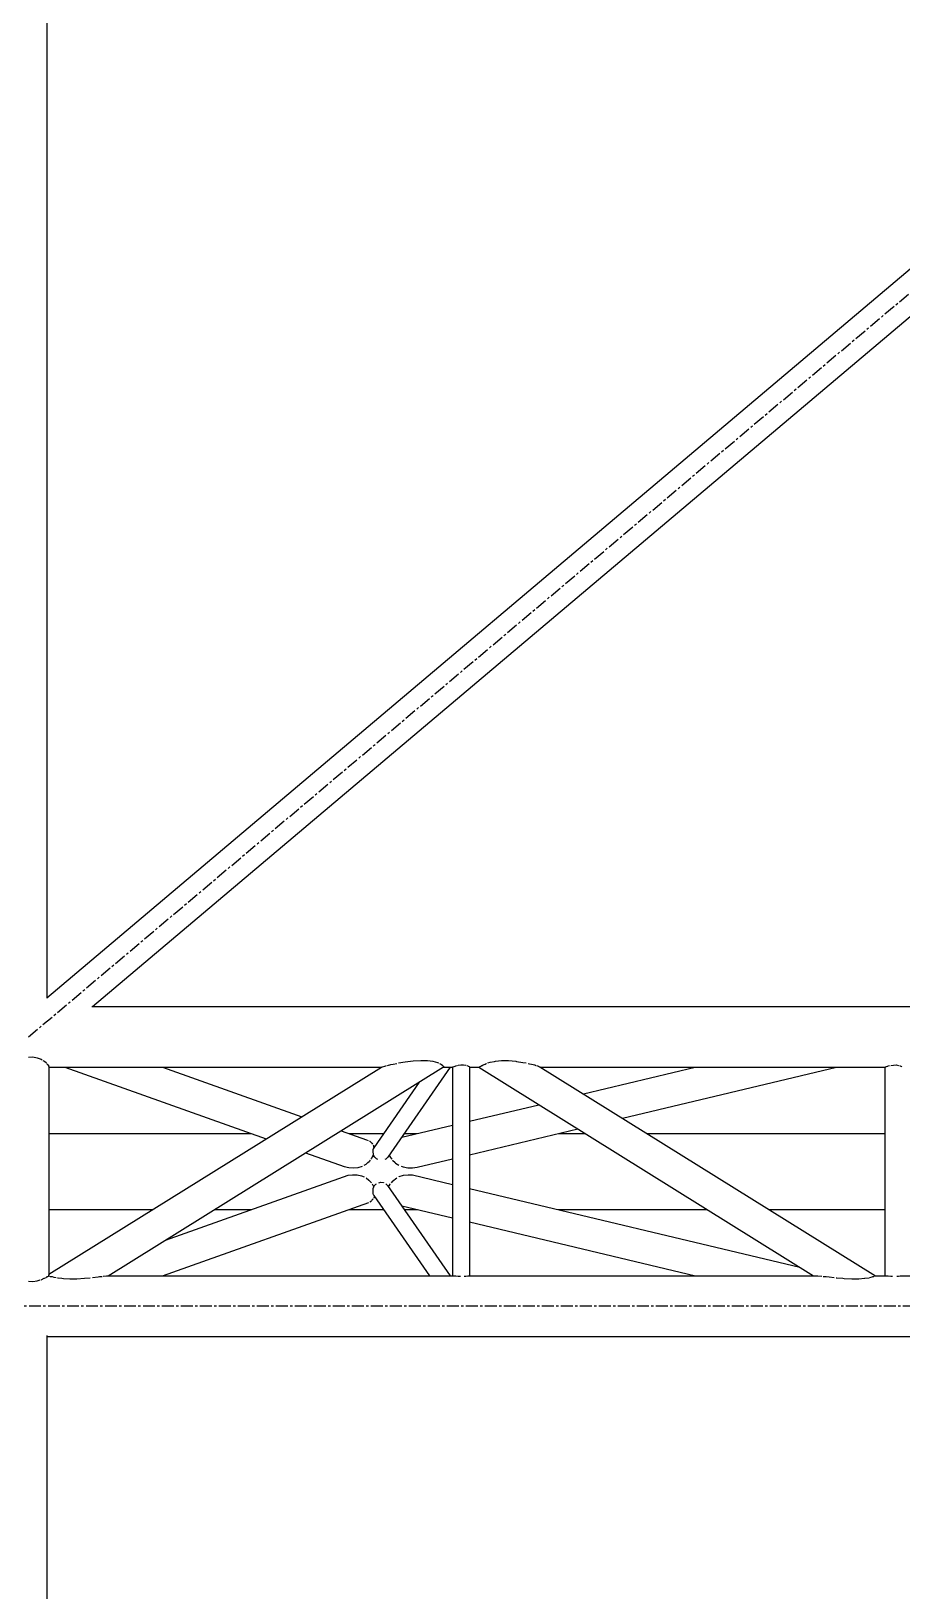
# Model space of a CAD drawing. Header units: millimetres. Extents: x 5143 to 30813, y 232 to 21408.
# Drawn here: x 25175 to 25757, y 15460 to 16503 of the extents above; entities that cross this region are included whole.
import ezdxf

# ---------------------------------------------------------------- set-up
doc = ezdxf.new("R2010")
doc.units = ezdxf.units.MM
doc.header["$LTSCALE"] = 0.25
doc.linetypes.add('CENTER', pattern=[50.8, 31.75, -6.35, 6.35, -6.35])
doc.linetypes.add('XKITLINE00', pattern=[0])

msp = doc.modelspace()

# ---------------------------------------------------------------- linework, layer by layer
at = {"color": 8, "linetype": 'CENTER'}
for p, q in [((25173.6, 15830.3), (26903.1, 17290.3)), ((26261.4, 15650.3), (24815.9, 15650.3))]:
    msp.add_line(p, q, dxfattribs=at)
at = {"color": 8, "linetype": 'XKITLINE00'}
for p, q in [((25185.8, 17265.7), (25185.8, 15856.1)), ((25185.8, 15856.5), (26024.1, 16564.2)), ((25216.5, 15850.6), (26044.8, 16549.8)), ((25215.9, 15850.6), (26261.3, 15850.6)), ((25173.6, 15816.8), (25176.6, 15817)), ((25176.6, 15817), (25179.5, 15816.4)), ((25179.5, 15816.4), (25182.1, 15815.4)), ((25182.1, 15815.4), (25182.8, 15814.9)), ((25183.2, 15814.6), (25184.2, 15814)), ((25184.2, 15814), (25184.3, 15814)), ((25184.3, 15814), (25185.6, 15812.9)), ((25185.9, 15812.6), (25186.2, 15812.1)), ((25185.9, 15812.6), (25185.9, 15812.6)), ((25186.2, 15812.1), (25186.9, 15811.4)), ((25186.9, 15811.4), (25186.9, 15811.3)), ((25187, 15811.2), (25187.1, 15810.8)), ((25187.1, 15810.8), (25187.3, 15810.5)), ((25187.3, 15810.5), (25187.3, 15671.5)), ((25187.3, 15810), (25409.4, 15810)), ((25187.3, 15671.6), (25409.6, 15810)), ((25198, 15810), (25332.6, 15762.1)), ((25226.9, 15670.6), (25451.1, 15810.2)), ((25263.3, 15810), (25356.3, 15776.9)), ((25409.6, 15810.1), (25410, 15810.3)), ((25409.6, 15810), (25409.6, 15810.1)), ((25410.2, 15810.4), (25410.3, 15810.4)), ((25410.3, 15810.4), (25411.8, 15810.8)), ((25411.8, 15810.8), (25412.4, 15811)), ((25412.4, 15811), (25413, 15811.2)), ((25413.7, 15811.3), (25415.9, 15811.9)), ((25455.6, 15810), (25413.9, 15749.9)), ((25415.9, 15811.9), (25417.5, 15812.1)), ((25417.5, 15812.1), (25419.8, 15812.6)), ((25420.9, 15812.9), (25425.5, 15813.6)), ((25425.5, 15813.6), (25428.9, 15814)), ((25428.9, 15814), (25430.7, 15814.3)), ((25430.7, 15814.3), (25435.8, 15814.6)), ((25435.8, 15814.6), (25440.3, 15814.5)), ((25440.3, 15814.5), (25444, 15814)), ((25444, 15814), (25447, 15813.3)), ((25447, 15813.3), (25447.9, 15812.9)), ((25448.4, 15812.6), (25449, 15812.4)), ((25449, 15812.4), (25449.2, 15812.1)), ((25449.2, 15812.1), (25450.4, 15811.5)), ((25450.4, 15811.5), (25450.5, 15811.3)), ((25450.6, 15811.2), (25450.8, 15810.8)), ((25450.7, 15810), (25457, 15810)), ((25450.8, 15810.8), (25451, 15810.7)), ((25451, 15810.7), (25451.1, 15810.4)), ((25451.1, 15810.3), (25451.1, 15810.2)), ((25457, 15810), (25457.1, 15810.1)), ((25457, 15810), (25457, 15670.6)), ((25457.3, 15810.2), (25457.1, 15810.1)), ((25457.3, 15810.2), (25457.4, 15810.3)), ((25457.6, 15810.4), (25458.1, 15810.6)), ((25458.1, 15810.6), (25458.9, 15810.8)), ((25458.9, 15810.8), (25459.3, 15811)), ((25459.3, 15811), (25460.1, 15811.2)), ((25460.8, 15811.3), (25460.9, 15811.4)), ((25460.9, 15811.4), (25462.7, 15811.6)), ((25462.7, 15811.6), (25464.5, 15811.6)), ((25464.5, 15811.6), (25466, 15811.4)), ((25466, 15811.4), (25466.2, 15811.3)), ((25466.7, 15811.2), (25467.3, 15811)), ((25467.3, 15811), (25467.6, 15810.8)), ((25467.6, 15810.8), (25468.1, 15810.6)), ((25468.1, 15810.6), (25468.3, 15810.4)), ((25468.4, 15810.3), (25468.4, 15810.2)), ((25468.4, 15810.2), (25468.4, 15670.6)), ((25468.4, 15810), (25474.7, 15810)), ((25474.6, 15810), (25474.9, 15810.1)), ((25474.6, 15810), (25698.5, 15670.6)), ((25475, 15810.3), (25474.9, 15810.1)), ((25475.1, 15810.4), (25476, 15810.8)), ((25476.1, 15810.8), (25476, 15810.8)), ((25476.1, 15810.8), (25476.6, 15811.2)), ((25476.9, 15811.3), (25477.5, 15811.7)), ((25477.5, 15811.7), (25478.8, 15812.1)), ((25478.8, 15812.1), (25479.6, 15812.6)), ((25479.6, 15812.6), (25479.8, 15812.6)), ((25480.6, 15812.9), (25482.3, 15813.4)), ((25482.3, 15813.4), (25485.2, 15813.9)), ((25485.2, 15813.9), (25485.8, 15814.1)), ((25485.8, 15814.1), (25489.8, 15814.5)), ((25489.8, 15814.5), (25494.4, 15814.5)), ((25494.4, 15814.5), (25499.3, 15814)), ((25499.3, 15814), (25499.9, 15813.9)), ((25499.9, 15813.9), (25504.1, 15813.3)), ((25504.1, 15813.3), (25506.3, 15812.9)), ((25507.7, 15812.6), (25508.5, 15812.4)), ((25508.5, 15812.4), (25509.9, 15812.1)), ((25509.9, 15812.1), (25512.1, 15811.6)), ((25512.1, 15811.6), (25512.8, 15811.3)), ((25513.3, 15811.2), (25514.5, 15810.8)), ((25514.5, 15810.8), (25514.6, 15810.7)), ((25514.6, 15810.7), (25515.3, 15810.4)), ((25515.5, 15810.3), (25739.8, 15670.6)), ((25515.9, 15810), (25746.1, 15810)), ((25544.6, 15792.2), (25619.3, 15810)), ((25570.7, 15775.9), (25713.8, 15810)), ((25746.1, 15810), (25746.2, 15810.1)), ((25746.1, 15810), (25746.1, 15670.6)), ((25746.4, 15810.2), (25746.2, 15810.1)), ((25746.4, 15810.2), (25746.5, 15810.3)), ((25746.7, 15810.4), (25747.2, 15810.6)), ((25747.2, 15810.6), (25748, 15810.8)), ((25748, 15810.8), (25748.4, 15810.9)), ((25748.4, 15810.9), (25749.3, 15811.2)), ((25750, 15811.3), (25751.8, 15811.5)), ((25751.8, 15811.5), (25753.6, 15811.6)), ((25753.6, 15811.6), (25755.1, 15811.3)), ((25755.1, 15811.3), (25755.1, 15811.3)), ((25755.8, 15811.2), (25756.4, 15811)), ((25756.4, 15811), (25756.7, 15810.8)), ((25756.7, 15810.8), (25757.2, 15810.6)), ((25757.2, 15810.6), (25757.4, 15810.4)), ((25434.8, 15800.1), (25404.5, 15756.2)), ((25468.4, 15774), (25514.7, 15785)), ((25187.3, 15765.7), (25322.5, 15765.7)), ((25382.6, 15767.5), (25399.6, 15761.5)), ((25387.8, 15765.7), (25411, 15765.7)), ((25423.2, 15763.2), (25457, 15771.3)), ((25424.8, 15765.7), (25433.4, 15765.7)), ((25468.4, 15751.5), (25540.8, 15768.8)), ((25527.9, 15765.7), (25545.8, 15765.7)), ((25587.1, 15765.7), (25746.1, 15765.7)), ((25399.6, 15761.5), (25400.6, 15761)), ((25401.6, 15760.6), (25401.7, 15760.6)), ((25401.7, 15760.6), (25402.6, 15759.7)), ((25402.6, 15759.7), (25403.2, 15759.2)), ((25403.2, 15759.2), (25403.6, 15758.5)), ((25403.9, 15755.1), (25403.8, 15753.6)), ((25404.1, 15755.5), (25403.9, 15755.1)), ((25404, 15758), (25404.2, 15757.6)), ((25404.5, 15756.2), (25404.1, 15755.5)), ((25404.2, 15757.6), (25404.3, 15756.9)), ((25404.3, 15756.9), (25404.5, 15756.3)), ((25358.9, 15752.8), (25384.7, 15743.6)), ((25398.1, 15744.6), (25399.3, 15745.3)), ((25399.3, 15745.3), (25400.4, 15746.3)), ((25400.4, 15746.3), (25401.4, 15747)), ((25402, 15747.8), (25401.4, 15747)), ((25403, 15749.1), (25402.5, 15748.5)), ((25403.4, 15750.1), (25403, 15749.1)), ((25404.1, 15751.3), (25403.4, 15750.1)), ((25403.8, 15753.6), (25403.8, 15753.4)), ((25403.8, 15753.4), (25404, 15751.8)), ((25404, 15751.8), (25404.1, 15751.3)), ((25404.1, 15751.3), (25404.1, 15751.3)), ((25404.1, 15751.3), (25404.8, 15750.2)), ((25404.8, 15750.2), (25404.9, 15750.1)), ((25404.9, 15750.1), (25406.1, 15749)), ((25406.1, 15749), (25407, 15748.5)), ((25412.1, 15748.5), (25412.7, 15748.7)), ((25412.7, 15748.7), (25413.9, 15749.9)), ((25414.7, 15751.1), (25415.3, 15750.1)), ((25415.3, 15750.1), (25415.3, 15750)), ((25415.3, 15750), (25416.5, 15748.5)), ((25417, 15747.8), (25418.8, 15746.3)), ((25418.8, 15746.3), (25419, 15746)), ((25419, 15746), (25421.1, 15744.6)), ((25433.4, 15743.2), (25457, 15748.8)), ((25265.2, 15694.5), (25384.3, 15736.8)), ((25384.3, 15736.8), (25387.3, 15737.8)), ((25384.7, 15743.6), (25387.8, 15742.9)), ((25387.3, 15737.8), (25390.3, 15738.2)), ((25387.8, 15742.9), (25390.9, 15742.7)), ((25390.3, 15738.2), (25393.4, 15738.1)), ((25390.9, 15742.7), (25394, 15743)), ((25393.4, 15738.1), (25396.3, 15737.4)), ((25394, 15743), (25396.9, 15743.9)), ((25396.3, 15737.4), (25397.9, 15736.7)), ((25399.3, 15736), (25401.1, 15734.6)), ((25401.1, 15734.6), (25401.2, 15734.6)), ((25401.2, 15734.6), (25402.9, 15732.8)), ((25416.9, 15733.8), (25417.9, 15734.6)), ((25417.9, 15734.6), (25419, 15735.5)), ((25419, 15735.5), (25419.8, 15736)), ((25421.1, 15736.7), (25421.5, 15736.9)), ((25421.5, 15736.9), (25424.3, 15737.8)), ((25422.8, 15743.9), (25424.1, 15743.4)), ((25424.1, 15743.4), (25427.2, 15742.8)), ((25424.3, 15737.8), (25427.4, 15738.2)), ((25427.2, 15742.8), (25430.3, 15742.7)), ((25427.4, 15738.2), (25430.4, 15738)), ((25430.3, 15742.7), (25433.4, 15743.2)), ((25430.4, 15738), (25457, 15731.7)), ((25403.3, 15732.1), (25404.1, 15730.8)), ((25403.8, 15727.2), (25403.7, 15727)), ((25403.7, 15727), (25403.9, 15725.7)), ((25403.8, 15727.9), (25403.8, 15727.2)), ((25404.3, 15729.9), (25403.9, 15728.8)), ((25403.9, 15728.8), (25403.9, 15728)), ((25403.9, 15725.6), (25403.9, 15725.5)), ((25403.9, 15725.5), (25404.1, 15725.1)), ((25404.1, 15730.8), (25404.2, 15730.6)), ((25404.1, 15725.1), (25404.4, 15724.3)), ((25404.2, 15730.6), (25404.3, 15730.2)), ((25404.4, 15730.3), (25404.3, 15729.9)), ((25404.6, 15730.6), (25404.4, 15730.3)), ((25404.4, 15724.3), (25441.7, 15670.6)), ((25404.8, 15723.8), (25404.4, 15722.6)), ((25404.6, 15730.6), (25404.7, 15730.8)), ((25404.7, 15730.8), (25405.8, 15731.9)), ((25405.8, 15731.9), (25406.3, 15732.1)), ((25407.9, 15732.8), (25409.2, 15733.1)), ((25409.2, 15733.1), (25410.9, 15732.9)), ((25410.9, 15732.9), (25411, 15732.8)), ((25412.4, 15732.1), (25412.5, 15732.1)), ((25412.5, 15732.1), (25413.7, 15731)), ((25413.7, 15731), (25455.6, 15670.6)), ((25414.6, 15730.8), (25414.2, 15730.2)), ((25415.1, 15731.8), (25414.6, 15730.8)), ((25415.4, 15732.1), (25415.1, 15731.8)), ((25416.9, 15733.8), (25416, 15732.8)), ((25468.4, 15729), (25689.2, 15676.4)), ((25187.3, 15714.9), (25256.7, 15714.9)), ((25263.3, 15670.6), (25401.1, 15719.6)), ((25298, 15714.9), (25322.6, 15714.9)), ((25387.8, 15714.9), (25411, 15714.9)), ((25401.7, 15720), (25402.9, 15720.7)), ((25403.2, 15721.1), (25402.9, 15720.7)), ((25404.1, 15722.1), (25403.2, 15721.1)), ((25423.1, 15717.4), (25457, 15709.3)), ((25424.8, 15714.9), (25433.7, 15714.9)), ((25527.6, 15714.9), (25627.4, 15714.9)), ((25668.7, 15714.9), (25746.1, 15714.9)), ((25468.4, 15706.6), (25619.6, 15670.6)), ((25173.6, 15667), (25176.6, 15666.8)), ((25176.6, 15666.8), (25179.5, 15667.3)), ((25179.5, 15667.3), (25181.4, 15667.8)), ((25182.1, 15668), (25184.2, 15669)), ((25182.1, 15668), (25182.1, 15668)), ((25184.2, 15669), (25184.3, 15669)), ((25184.3, 15669), (25184.9, 15669.3)), ((25185.2, 15669.4), (25185.9, 15669.8)), ((25185.9, 15669.8), (25186.2, 15670.1)), ((25186.2, 15670.1), (25186.6, 15670.2)), ((25186.8, 15670.3), (25186.9, 15670.4)), ((25187, 15670.4), (25186.9, 15670.4)), ((25187.2, 15671.4), (25187, 15670.7)), ((25187, 15670.7), (25187, 15670.4)), ((25187, 15670.5), (25187.9, 15670.3)), ((25187.3, 15671.5), (25187.2, 15671.4)), ((25188.2, 15670.2), (25188.4, 15670.2)), ((25188.4, 15670.2), (25189.4, 15670.1)), ((25189.4, 15670.1), (25190.6, 15669.7)), ((25190.6, 15669.7), (25192.1, 15669.4)), ((25193, 15669.3), (25193.5, 15669.2)), ((25193.5, 15669.2), (25196, 15669)), ((25196, 15669), (25197.1, 15668.8)), ((25197.1, 15668.8), (25201.2, 15668.5)), ((25201.2, 15668.5), (25206, 15668.6)), ((25206, 15668.6), (25211, 15669)), ((25211, 15669), (25214.9, 15669.3)), ((25216.4, 15669.4), (25220.2, 15669.9)), ((25220.2, 15669.9), (25221.1, 15670.1)), ((25221.1, 15670.1), (25222.8, 15670.2)), ((25223.5, 15670.3), (25223.6, 15670.3)), ((25223.6, 15670.3), (25225.7, 15670.6)), ((25225.7, 15670.6), (25226, 15670.6)), ((25226, 15670.6), (25226.2, 15670.6)), ((25226.3, 15670.6), (25458, 15670.6)), ((25458.1, 15670.6), (25458.1, 15670.6)), ((25458.1, 15670.6), (25458.9, 15670.6)), ((25458.5, 15670.6), (25459, 15670.6)), ((25458.9, 15670.6), (25459.3, 15670.5)), ((25459, 15670.6), (25459, 15670.6)), ((25459.3, 15670.5), (25460.9, 15670.4)), ((25460.9, 15670.4), (25462.3, 15670.3)), ((25464.9, 15670.3), (25466, 15670.4)), ((25466, 15670.4), (25467.3, 15670.5)), ((25467.3, 15670.5), (25467.6, 15670.6)), ((25467.5, 15670.6), (25467.7, 15670.6)), ((25467.6, 15670.6), (25468.1, 15670.6)), ((25468.1, 15670.6), (25468.1, 15670.6)), ((25468.2, 15670.6), (25700.3, 15670.6)), ((25700.4, 15670.6), (25701.2, 15670.6)), ((25701.2, 15670.6), (25701.3, 15670.6)), ((25701.3, 15670.6), (25704, 15670.3)), ((25704.8, 15670.2), (25706.9, 15670.1)), ((25706.9, 15670.1), (25708.9, 15669.8)), ((25708.9, 15669.8), (25712.2, 15669.4)), ((25713.6, 15669.3), (25713.9, 15669.3)), ((25713.9, 15669.3), (25718, 15669)), ((25718, 15669), (25719, 15668.8)), ((25719, 15668.8), (25724.1, 15668.5)), ((25724.1, 15668.5), (25728.7, 15668.6)), ((25728.7, 15668.6), (25732.4, 15668.9)), ((25732.4, 15668.9), (25732.7, 15669)), ((25732.7, 15669), (25735.5, 15669.3)), ((25736, 15669.4), (25737.6, 15669.8)), ((25737.6, 15669.8), (25738, 15670.1)), ((25738, 15670.1), (25738.8, 15670.2)), ((25739.1, 15670.3), (25739.7, 15670.6)), ((25739.7, 15670.6), (25739.8, 15670.6)), ((25739.8, 15670.6), (25747, 15670.6)), ((25747.1, 15670.6), (25747.2, 15670.6)), ((25747.2, 15670.6), (25748, 15670.6)), ((25747.6, 15670.6), (25748.1, 15670.6)), ((25748, 15670.6), (25748.4, 15670.5)), ((25748.4, 15670.5), (25750, 15670.3)), ((25750, 15670.3), (25751.1, 15670.3)), ((25754.2, 15670.3), (25755.1, 15670.3)), ((25755.1, 15670.3), (25756.4, 15670.5)), ((25756.4, 15670.5), (25756.7, 15670.6)), ((25756.6, 15670.6), (25756.8, 15670.6)), ((25756.7, 15670.6), (25757.2, 15670.6)), ((25757.2, 15670.6), (25757.2, 15670.6)), ((25757.3, 15670.6), (25764.2, 15670.6)), ((25185.8, 15630.6), (25185.8, 14210.5)), ((25185.8, 15630), (26261.4, 15630))]:
    msp.add_line(p, q, dxfattribs=at)

doc.saveas('drawing.dxf')
